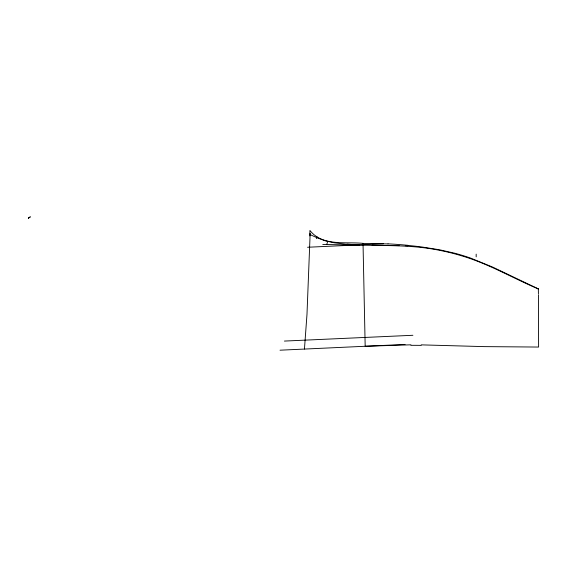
<?xml version="1.0" encoding="UTF-8"?>
<svg xmlns="http://www.w3.org/2000/svg" width="567" height="567" viewBox="0 0 567 567"><rect width="100%" height="100%" fill="white"/><g stroke="black" fill="none" stroke-linecap="round" stroke-linejoin="round"><path stroke-width="0.85" d="M538.338 288.964L538.416 293.734M309.788 235.9L310.114 233.753M316.542 238.608L316.875 236.453M304.451 349.066L306.988 314.324L310.135 233.987M310.114 233.98L309.908 234.504L317.194 237.835L325.252 240.805L333.97 242.754L346.912 244.398M326.571 244.554L327.556 242.35M362.972 245.227L362.923 245.277A102.025 0.539 89.8 0 0 362.958 243.385L388.019 243.93M280.027 350.193L405.107 344.424M307.555 247.255L383.42 243.767M284.421 341.072L412.904 335.281M410.926 344.814L365.176 346.267L363.064 245.263M538.069 288.929L538.437 288.929L492.836 267.163L470.929 258.205A213.086 213.079 20.9 0 0 454.635 253.194L439.361 249.735L421.508 246.928A468.668 468.562 14.1 0 0 411.323 245.759L407.992 245.398M362.958 243.356C345.218 241.613 322.417 246.439 309.929 230.457L309.823 234.27M322.772 244.497L359.06 245.036M372.15 245.227L399.211 245.631M405.32 245.724L407.935 245.766M421.203 344.864L484.303 346.621L538.607 347.054L538.437 294.698M344.708 245.022L350.874 245.227M355.275 245.376L358.798 245.497M353.248 244.923C381.96 245.972 410.976 244.405 439.305 250.288A218.798 218.798 17.5 0 1 462.601 256.121C489.094 264.009 513 278.255 538.338 288.929M476.174 254.151L476.174 256.872M410.933 345.324A262.471 117.971 -0.1 0 1 421.161 345.374M388.019 243.853A411.358 411.351 -25.3 0 1 407.999 245.32M353.269 244.575A240.89 224.575 7.5 0 1 346.94 244.051M28.478 218.104L28.35 218.196A21.851 17.364 -4.1 0 0 30.363 216.792L28.478 218.104"/></g></svg>
